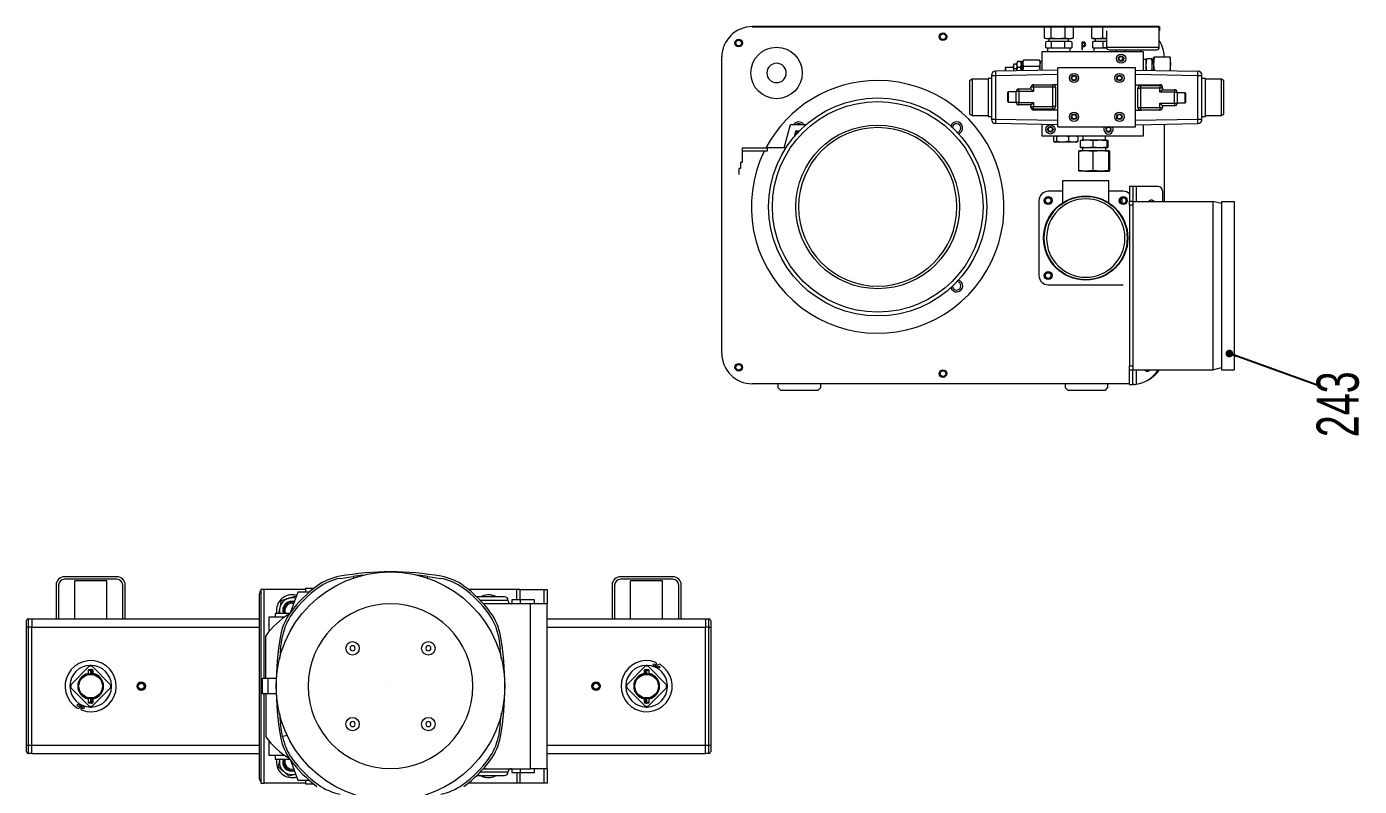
# Model space of a CAD drawing. Header units: millimetres. Extents: x -283029 to -254660, y -24907 to 10674.
# Drawn here: x -278941 to -278886.8, y -18262.5 to -18231.6 of the extents above; entities that cross this region are included whole.
import ezdxf
from ezdxf.enums import TextEntityAlignment as Align

# ---------------------------------------------------------------- set-up
doc = ezdxf.new("R2010")
doc.units = ezdxf.units.MM
doc.header["$LTSCALE"] = 100

# ---------------------------------------------------------------- blocks, each defined once
blk = doc.blocks.new('_DOT')
at = {"color": 0, "linetype": 'ByBlock'}
blk.add_line((-0.5, 0), (-1, 0), dxfattribs=at)
at = {"color": 0, "linetype": 'ByBlock', "const_width": 0.5}
blk.add_lwpolyline([(-0.25, 0, 1), (0.25, 0, 1)], format="xyb", close=True, dxfattribs=at)
blk = doc.blocks.new('SW_NOTE_32')
at = {"color": 0, "linetype": 'Continuous'}
blk.add_line((-3.75, -10.43), (0, 0), dxfattribs=at)
at = {"color": 0, "linetype": 'Continuous', "xscale": 0.92, "yscale": 0.92, "rotation": 70.20315821310002}
blk.add_blockref('_DOT', (0, 0, -54.12), dxfattribs=at)
at = {"color": 0, "linetype": 'Continuous', "width": 0.7}
blk.add_text('243', height=5, dxfattribs=at).set_placement((-9.93, -16.85), align=Align.BOTTOM_LEFT)

msp = doc.modelspace()

# ---------------------------------------------------------------- linework, layer by layer
at = {"color": 1}
for p, q in [((-278911.486, -18231.593), (-278894.936, -18231.593)), ((-278894.936, -18231.593), (-278894.936, -18231.768))]:
    msp.add_line(p, q, dxfattribs=at)
at = {"color": 1, "linetype": 'Continuous', "lineweight": 0}
for p, q in [((-278899.612, -18231.593), (-278899.612, -18232.051)), ((-278899.594, -18232.056), (-278899.534, -18232.073)), ((-278899.534, -18232.073), (-278899.48, -18232.073)), ((-278899.48, -18232.073), (-278899.051, -18232.073)), ((-278899.421, -18232.073), (-278899.421, -18232.194)), ((-278899.347, -18231.593), (-278899.347, -18232.051)), ((-278899.051, -18232.073), (-278898.591, -18232.073)), ((-278898.755, -18232.051), (-278898.755, -18231.593)), ((-278898.619, -18232.194), (-278898.619, -18232.073)), ((-278898.591, -18232.073), (-278898.506, -18232.073)), ((-278898.506, -18232.073), (-278898.446, -18232.056)), ((-278898.428, -18232.051), (-278898.446, -18232.056)), ((-278898.428, -18232.051), (-278898.428, -18231.593)), ((-278897.688, -18231.593), (-278897.688, -18232.051)), ((-278897.656, -18232.071), (-278897.65, -18232.073)), ((-278897.65, -18232.073), (-278897.456, -18232.073)), ((-278897.537, -18232.073), (-278897.537, -18232.194)), ((-278897.456, -18232.073), (-278897.076, -18232.073)), ((-278897.224, -18232.051), (-278897.224, -18231.593)), ((-278897.076, -18231.768), (-278897.076, -18232.432)), ((-278894.936, -18232.432), (-278894.936, -18231.768)), ((-278899.705, -18232.621), (-278899.705, -18233.369)), ((-278895.595, -18232.621), (-278899.705, -18232.621)), ((-278899.434, -18232.194), (-278899.553, -18232.213)), ((-278899.553, -18232.448), (-278899.553, -18232.213)), ((-278899.434, -18232.467), (-278899.553, -18232.448)), ((-278899.482, -18232.194), (-278899.537, -18232.209)), ((-278899.537, -18232.452), (-278899.482, -18232.467)), ((-278899.434, -18232.194), (-278899.482, -18232.194)), ((-278899.482, -18232.467), (-278899.482, -18232.621)), ((-278899.434, -18232.467), (-278899.482, -18232.467)), ((-278899.314, -18232.213), (-278899.434, -18232.194)), ((-278899.048, -18232.194), (-278899.434, -18232.194)), ((-278899.314, -18232.448), (-278899.434, -18232.467)), ((-278899.048, -18232.467), (-278899.434, -18232.467)), ((-278899.048, -18232.194), (-278899.314, -18232.213)), ((-278899.314, -18232.448), (-278899.314, -18232.213)), ((-278899.048, -18232.467), (-278899.314, -18232.448)), ((-278898.781, -18232.213), (-278899.048, -18232.194)), ((-278898.634, -18232.194), (-278899.048, -18232.194)), ((-278898.781, -18232.448), (-278899.048, -18232.467)), ((-278898.634, -18232.467), (-278899.048, -18232.467)), ((-278898.634, -18232.194), (-278898.781, -18232.213)), ((-278898.781, -18232.448), (-278898.781, -18232.213)), ((-278898.634, -18232.467), (-278898.781, -18232.448)), ((-278898.487, -18232.213), (-278898.634, -18232.194)), ((-278898.558, -18232.194), (-278898.634, -18232.194)), ((-278898.487, -18232.448), (-278898.634, -18232.467)), ((-278898.558, -18232.467), (-278898.634, -18232.467)), ((-278898.503, -18232.209), (-278898.558, -18232.194)), ((-278898.558, -18232.467), (-278898.503, -18232.452)), ((-278898.558, -18232.621), (-278898.558, -18232.467)), ((-278898.503, -18232.211), (-278898.487, -18232.213)), ((-278898.503, -18232.45), (-278898.487, -18232.448)), ((-278898.487, -18232.213), (-278898.487, -18232.448)), ((-278898.017, -18232.226), (-278898.085, -18232.226)), ((-278898.085, -18232.226), (-278898.085, -18232.525)), ((-278898.085, -18232.525), (-278898.051, -18232.525)), ((-278898.051, -18232.256), (-278898.016, -18232.256)), ((-278898.051, -18232.38), (-278898.051, -18232.256)), ((-278898.016, -18232.38), (-278898.051, -18232.38)), ((-278898.051, -18232.525), (-278898.051, -18232.409)), ((-278898.051, -18232.409), (-278898.028, -18232.409)), ((-278897.424, -18232.194), (-278897.633, -18232.213)), ((-278897.633, -18232.213), (-278897.604, -18232.199)), ((-278897.633, -18232.448), (-278897.633, -18232.213)), ((-278897.424, -18232.467), (-278897.633, -18232.448)), ((-278897.633, -18232.448), (-278897.604, -18232.462)), ((-278897.599, -18232.194), (-278897.605, -18232.196)), ((-278897.605, -18232.465), (-278897.599, -18232.467)), ((-278897.424, -18232.194), (-278897.599, -18232.194)), ((-278897.599, -18232.467), (-278897.599, -18232.621)), ((-278897.424, -18232.467), (-278897.599, -18232.467)), ((-278897.216, -18232.213), (-278897.424, -18232.194)), ((-278897.076, -18232.194), (-278897.424, -18232.194)), ((-278897.216, -18232.448), (-278897.424, -18232.467)), ((-278897.07, -18232.467), (-278897.424, -18232.467)), ((-278897.076, -18232.203), (-278897.216, -18232.213)), ((-278897.216, -18232.448), (-278897.216, -18232.213)), ((-278897.071, -18232.459), (-278897.216, -18232.448)), ((-278897.076, -18232.432), (-278894.936, -18232.432)), ((-278896.974, -18232.535), (-278895.039, -18232.535)), ((-278896.674, -18232.621), (-278896.674, -18232.535)), ((-278896.323, -18232.535), (-278896.323, -18232.621)), ((-278895.689, -18232.621), (-278895.689, -18232.535)), ((-278895.595, -18232.621), (-278895.595, -18233.363)), ((-278912.719, -18244.881), (-278912.719, -18232.826)), ((-278900.83, -18233.101), (-278900.859, -18233.151)), ((-278900.859, -18233.151), (-278900.859, -18233.195)), ((-278900.83, -18233.101), (-278900.751, -18233.101)), ((-278900.722, -18233.151), (-278900.751, -18233.101)), ((-278900.685, -18233.002), (-278900.722, -18233.066)), ((-278900.722, -18233.066), (-278900.722, -18233.121)), ((-278900.722, -18233.121), (-278900.722, -18233.389)), ((-278900.685, -18233.002), (-278900.587, -18233.002)), ((-278900.551, -18233.066), (-278900.587, -18233.002)), ((-278900.534, -18233.014), (-278900.551, -18233.032)), ((-278900.551, -18233.032), (-278900.551, -18233.385)), ((-278900.482, -18233.014), (-278900.534, -18233.014)), ((-278900.534, -18233.014), (-278900.534, -18233.385)), ((-278900.441, -18232.943), (-278900.482, -18233.014)), ((-278900.482, -18233.014), (-278900.482, -18233.076)), ((-278900.482, -18233.076), (-278900.482, -18233.384)), ((-278900.441, -18232.943), (-278899.821, -18232.943)), ((-278899.78, -18233.014), (-278899.821, -18232.943)), ((-278899.705, -18233.014), (-278899.78, -18233.014)), ((-278899.78, -18233.076), (-278899.78, -18233.014)), ((-278899.78, -18233.371), (-278899.78, -18233.076)), ((-278896.485, -18232.98), (-278896.4, -18232.895)), ((-278895.465, -18232.929), (-278895.595, -18232.929)), ((-278895.465, -18233.154), (-278895.465, -18232.929)), ((-278895.465, -18233.365), (-278895.465, -18233.154)), ((-278895.239, -18232.899), (-278895.443, -18232.899)), ((-278895.217, -18233.154), (-278895.217, -18232.929)), ((-278895.167, -18232.996), (-278895.217, -18232.996)), ((-278895.217, -18233.37), (-278895.217, -18233.154)), ((-278895.167, -18233.114), (-278895.167, -18232.861)), ((-278895.167, -18233.114), (-278895.167, -18233.371)), ((-278895.141, -18232.826), (-278894.508, -18232.826)), ((-278894.739, -18232.826), (-278894.739, -18232.826)), ((-278894.482, -18233.114), (-278894.482, -18232.861)), ((-278894.482, -18233.384), (-278894.482, -18233.114)), ((-278901.76, -18233.699), (-278901.897, -18233.699)), ((-278901.897, -18233.699), (-278901.897, -18235.241)), ((-278901.76, -18233.576), (-278901.76, -18235.364)), ((-278901.76, -18233.576), (-278901.592, -18233.576)), ((-278899.054, -18233.357), (-278901.592, -18233.405)), ((-278901.592, -18233.576), (-278899.054, -18233.528)), ((-278901.592, -18233.576), (-278901.592, -18235.364)), ((-278901.184, -18233.259), (-278901.201, -18233.276)), ((-278901.201, -18233.276), (-278901.201, -18233.398)), ((-278900.859, -18233.259), (-278901.184, -18233.259)), ((-278901.184, -18233.259), (-278901.184, -18233.397)), ((-278900.859, -18233.195), (-278900.859, -18233.391)), ((-278900.83, -18233.289), (-278900.751, -18233.289)), ((-278900.685, -18233.24), (-278900.587, -18233.24)), ((-278899.821, -18233.21), (-278900.441, -18233.21)), ((-278899.054, -18235.669), (-278899.054, -18233.271)), ((-278895.903, -18233.271), (-278899.054, -18233.271)), ((-278895.903, -18235.669), (-278895.903, -18233.271)), ((-278895.903, -18233.357), (-278893.366, -18233.405)), ((-278895.903, -18233.528), (-278893.366, -18233.576)), ((-278893.366, -18235.364), (-278893.366, -18233.576)), ((-278893.366, -18233.576), (-278893.198, -18233.576)), ((-278893.198, -18235.364), (-278893.198, -18233.576)), ((-278893.061, -18233.699), (-278893.198, -18233.699)), ((-278893.061, -18235.241), (-278893.061, -18233.699)), ((-278902.547, -18233.734), (-278902.65, -18233.793)), ((-278902.65, -18233.793), (-278902.65, -18235.147)), ((-278901.897, -18233.734), (-278902.547, -18233.734)), ((-278902.547, -18233.734), (-278902.547, -18235.206)), ((-278901.075, -18234.247), (-278901.092, -18234.264)), ((-278900.749, -18234.247), (-278901.075, -18234.247)), ((-278901.075, -18234.247), (-278901.075, -18234.658)), ((-278900.749, -18234.675), (-278900.749, -18234.23)), ((-278900.647, -18234.23), (-278900.749, -18234.23)), ((-278900.647, -18234.128), (-278900.15, -18234.128)), ((-278900.647, -18234.23), (-278900.647, -18234.128)), ((-278900.647, -18234.23), (-278900.647, -18234.675)), ((-278900.047, -18234.23), (-278900.647, -18234.23)), ((-278900.15, -18234.128), (-278900.15, -18234.059)), ((-278900.047, -18234.059), (-278900.15, -18234.059)), ((-278900.047, -18234.23), (-278900.15, -18234.128)), ((-278900.047, -18233.956), (-278899.26, -18233.956)), ((-278900.047, -18234.059), (-278900.047, -18233.956)), ((-278900.047, -18234.059), (-278900.047, -18234.23)), ((-278899.26, -18234.059), (-278900.047, -18234.059)), ((-278899.054, -18233.956), (-278899.26, -18233.956)), ((-278899.26, -18234.059), (-278899.26, -18233.956)), ((-278899.26, -18234.847), (-278899.26, -18234.059)), ((-278899.157, -18234.059), (-278899.26, -18234.059)), ((-278899.157, -18234.059), (-278899.157, -18234.847)), ((-278895.903, -18233.956), (-278894.91, -18233.956)), ((-278895.801, -18234.881), (-278895.801, -18234.093)), ((-278895.801, -18234.093), (-278895.698, -18234.093)), ((-278895.698, -18233.991), (-278894.91, -18233.991)), ((-278895.698, -18233.991), (-278895.698, -18234.093)), ((-278895.698, -18234.093), (-278895.698, -18234.881)), ((-278894.91, -18234.093), (-278895.698, -18234.093)), ((-278894.91, -18233.991), (-278894.91, -18234.093)), ((-278894.91, -18234.264), (-278894.91, -18234.093)), ((-278894.807, -18234.093), (-278894.91, -18234.093)), ((-278894.807, -18234.162), (-278894.91, -18234.264)), ((-278894.807, -18234.093), (-278894.807, -18234.059)), ((-278894.807, -18234.093), (-278894.807, -18234.162)), ((-278894.807, -18234.162), (-278894.311, -18234.162)), ((-278894.311, -18234.162), (-278894.311, -18234.264)), ((-278892.41, -18233.734), (-278893.061, -18233.734)), ((-278892.307, -18233.793), (-278892.41, -18233.734)), ((-278892.41, -18235.206), (-278892.41, -18233.734)), ((-278892.307, -18235.147), (-278892.307, -18233.793)), ((-278901.092, -18234.641), (-278901.092, -18234.264)), ((-278901.092, -18234.641), (-278901.075, -18234.658)), ((-278901.075, -18234.658), (-278900.749, -18234.658)), ((-278900.647, -18234.675), (-278900.749, -18234.675)), ((-278900.647, -18234.675), (-278900.047, -18234.675)), ((-278900.647, -18234.778), (-278900.647, -18234.675)), ((-278900.15, -18234.778), (-278900.647, -18234.778)), ((-278900.15, -18234.778), (-278900.047, -18234.675)), ((-278900.15, -18234.847), (-278900.15, -18234.778)), ((-278900.047, -18234.675), (-278900.047, -18234.847)), ((-278894.311, -18234.264), (-278894.91, -18234.264)), ((-278894.91, -18234.71), (-278894.807, -18234.812)), ((-278894.91, -18234.881), (-278894.91, -18234.71)), ((-278894.91, -18234.71), (-278894.311, -18234.71)), ((-278894.311, -18234.71), (-278894.311, -18234.264)), ((-278894.311, -18234.264), (-278894.208, -18234.264)), ((-278894.311, -18234.71), (-278894.208, -18234.71)), ((-278894.311, -18234.71), (-278894.311, -18234.812)), ((-278894.208, -18234.264), (-278894.208, -18234.71)), ((-278893.883, -18234.282), (-278894.208, -18234.282)), ((-278894.208, -18234.693), (-278893.883, -18234.693)), ((-278893.866, -18234.299), (-278893.883, -18234.282)), ((-278893.883, -18234.693), (-278893.883, -18234.282)), ((-278893.883, -18234.693), (-278893.866, -18234.675)), ((-278893.866, -18234.299), (-278893.866, -18234.675)), ((-278902.65, -18235.147), (-278902.547, -18235.206)), ((-278902.547, -18235.206), (-278901.897, -18235.206)), ((-278901.897, -18235.241), (-278901.76, -18235.241)), ((-278900.15, -18234.847), (-278900.15, -18234.881)), ((-278900.15, -18234.847), (-278900.047, -18234.847)), ((-278900.047, -18234.949), (-278900.047, -18234.847)), ((-278900.047, -18234.847), (-278899.26, -18234.847)), ((-278899.26, -18234.949), (-278900.047, -18234.949)), ((-278899.054, -18234.984), (-278900.047, -18234.984)), ((-278899.26, -18234.949), (-278899.26, -18234.847)), ((-278899.157, -18234.847), (-278899.26, -18234.847)), ((-278895.903, -18234.984), (-278895.698, -18234.984)), ((-278895.801, -18234.881), (-278895.698, -18234.881)), ((-278895.698, -18234.881), (-278894.91, -18234.881)), ((-278895.698, -18234.881), (-278895.698, -18234.984)), ((-278894.91, -18234.984), (-278895.698, -18234.984)), ((-278894.91, -18234.881), (-278894.91, -18234.984)), ((-278894.91, -18234.881), (-278894.807, -18234.881)), ((-278894.807, -18234.812), (-278894.807, -18234.881)), ((-278894.311, -18234.812), (-278894.807, -18234.812)), ((-278893.198, -18235.241), (-278893.061, -18235.241)), ((-278893.061, -18235.206), (-278892.41, -18235.206)), ((-278892.41, -18235.206), (-278892.307, -18235.147)), ((-278910.185, -18236.525), (-278909.928, -18235.566)), ((-278909.928, -18235.566), (-278909.282, -18235.566)), ((-278909.718, -18235.84), (-278909.779, -18236.07)), ((-278909.572, -18235.84), (-278909.718, -18235.84)), ((-278901.592, -18235.364), (-278901.76, -18235.364)), ((-278899.054, -18235.412), (-278901.592, -18235.364)), ((-278899.054, -18235.583), (-278901.592, -18235.535)), ((-278899.705, -18235.571), (-278899.705, -18236.045)), ((-278899.054, -18235.669), (-278895.903, -18235.669)), ((-278893.366, -18235.364), (-278895.903, -18235.412)), ((-278895.903, -18235.583), (-278893.366, -18235.535)), ((-278895.595, -18235.577), (-278895.595, -18236.045)), ((-278894.739, -18235.561), (-278894.739, -18238.7)), ((-278893.198, -18235.364), (-278893.366, -18235.364)), ((-278895.595, -18236.045), (-278899.705, -18236.045)), ((-278899.24, -18236.061), (-278899.223, -18236.045)), ((-278899.24, -18236.061), (-278899.24, -18236.252)), ((-278899.205, -18236.284), (-278899.191, -18236.292)), ((-278899.178, -18236.292), (-278899.191, -18236.292)), ((-278898.87, -18236.292), (-278899.178, -18236.292)), ((-278899.134, -18236.045), (-278899.117, -18236.061)), ((-278899.117, -18236.061), (-278899.051, -18236.045)), ((-278899.117, -18236.061), (-278899.117, -18236.252)), ((-278898.438, -18236.292), (-278898.87, -18236.292)), ((-278898.69, -18236.045), (-278898.623, -18236.061)), ((-278898.623, -18236.061), (-278898.574, -18236.045)), ((-278898.623, -18236.061), (-278898.623, -18236.252)), ((-278898.301, -18236.292), (-278898.438, -18236.292)), ((-278898.302, -18236.045), (-278898.252, -18236.061)), ((-278898.301, -18236.292), (-278898.287, -18236.284)), ((-278898.252, -18236.061), (-278898.269, -18236.045)), ((-278898.252, -18236.061), (-278898.252, -18236.252)), ((-278898.152, -18236.239), (-278898.152, -18236.497)), ((-278898.044, -18236.193), (-278898.131, -18236.217)), ((-278898.044, -18236.045), (-278898.044, -18236.193)), ((-278898.044, -18236.193), (-278897.581, -18236.193)), ((-278897.629, -18236.497), (-278897.629, -18236.239)), ((-278897.581, -18236.193), (-278897.119, -18236.193)), ((-278897.119, -18236.193), (-278897.119, -18236.045)), ((-278897.032, -18236.217), (-278897.119, -18236.193)), ((-278897.059, -18236.497), (-278897.059, -18236.239)), ((-278897.011, -18236.497), (-278897.011, -18236.239)), ((-278911.897, -18236.525), (-278911.897, -18236.662)), ((-278911.897, -18236.525), (-278910.87, -18236.525)), ((-278911.897, -18236.662), (-278911.897, -18237.124)), ((-278910.87, -18236.662), (-278911.897, -18236.662)), ((-278910.114, -18236.525), (-278910.87, -18236.525)), ((-278910.87, -18236.525), (-278910.87, -18236.662)), ((-278898.223, -18236.67), (-278898.223, -18237.441)), ((-278897.929, -18236.645), (-278898.197, -18236.645)), ((-278897.89, -18236.52), (-278898.129, -18236.52)), ((-278898.062, -18236.52), (-278898.062, -18236.645)), ((-278897.314, -18236.645), (-278897.929, -18236.645)), ((-278897.344, -18236.52), (-278897.89, -18236.52)), ((-278897.635, -18236.67), (-278897.635, -18237.441)), ((-278897.035, -18236.52), (-278897.344, -18236.52)), ((-278896.967, -18236.645), (-278897.314, -18236.645)), ((-278897.101, -18236.645), (-278897.101, -18236.52)), ((-278896.993, -18236.67), (-278896.993, -18237.441)), ((-278896.94, -18237.441), (-278896.94, -18236.67)), ((-278912.034, -18237.364), (-278912.034, -18237.604)), ((-278911.966, -18237.364), (-278912.034, -18237.364)), ((-278911.966, -18237.124), (-278911.966, -18237.364)), ((-278911.897, -18237.124), (-278911.966, -18237.124)), ((-278897.929, -18237.467), (-278898.197, -18237.467)), ((-278897.929, -18237.467), (-278897.314, -18237.467)), ((-278897.314, -18237.467), (-278896.967, -18237.467)), ((-278898.866, -18237.861), (-278898.866, -18238.759)), ((-278896.982, -18237.861), (-278898.866, -18237.861)), ((-278896.982, -18238.759), (-278896.982, -18237.861)), ((-278898.866, -18238.289), (-278899.448, -18238.289)), ((-278896.4, -18238.289), (-278896.982, -18238.289)), ((-278896.448, -18238.769), (-278896.448, -18238.558)), ((-278896.006, -18238.1), (-278896.143, -18238.1)), ((-278896.143, -18238.1), (-278896.143, -18238.686)), ((-278896.006, -18238.1), (-278896.006, -18238.686)), ((-278895.869, -18238.1), (-278896.006, -18238.1)), ((-278894.979, -18238.1), (-278895.869, -18238.1)), ((-278895.869, -18238.1), (-278895.869, -18238.7)), ((-278894.807, -18238.271), (-278894.807, -18238.7)), ((-278899.825, -18238.665), (-278899.825, -18241.713)), ((-278896.143, -18238.856), (-278896.143, -18238.686)), ((-278896.143, -18238.686), (-278896.006, -18238.686)), ((-278896.143, -18238.856), (-278896.143, -18245.392)), ((-278896.006, -18238.856), (-278896.143, -18238.856)), ((-278896.006, -18238.686), (-278896.006, -18238.7)), ((-278896.006, -18238.7), (-278892.753, -18238.7)), ((-278896.006, -18238.7), (-278896.006, -18245.549)), ((-278896.006, -18238.856), (-278896.006, -18245.392)), ((-278892.753, -18238.7), (-278892.753, -18245.549)), ((-278892.41, -18238.791), (-278892.753, -18238.7)), ((-278892.41, -18238.7), (-278892.41, -18245.549)), ((-278892.41, -18238.7), (-278891.896, -18238.7)), ((-278891.896, -18238.7), (-278891.896, -18245.549)), ((-278899.448, -18242.09), (-278896.4, -18242.09)), ((-278896.143, -18245.563), (-278896.143, -18245.392)), ((-278896.143, -18245.392), (-278896.006, -18245.392)), ((-278896.143, -18246.148), (-278896.143, -18245.563)), ((-278896.006, -18245.563), (-278896.143, -18245.563)), ((-278896.006, -18245.549), (-278892.753, -18245.549)), ((-278896.006, -18245.549), (-278896.006, -18245.563)), ((-278896.006, -18246.148), (-278896.006, -18245.563)), ((-278895.869, -18245.549), (-278895.869, -18246.137)), ((-278892.753, -18245.549), (-278892.41, -18245.457)), ((-278892.41, -18245.549), (-278891.896, -18245.549)), ((-278896.143, -18246.114), (-278911.486, -18246.114)), ((-278910.424, -18246.285), (-278910.424, -18246.114)), ((-278908.712, -18246.114), (-278908.712, -18246.285)), ((-278898.746, -18246.285), (-278898.746, -18246.114)), ((-278897.034, -18246.114), (-278897.034, -18246.285)), ((-278896.143, -18246.148), (-278896.006, -18246.148)), ((-278895.955, -18246.148), (-278896.006, -18246.148)), ((-278910.424, -18246.285), (-278910.322, -18246.388)), ((-278908.815, -18246.388), (-278910.322, -18246.388)), ((-278908.815, -18246.388), (-278908.712, -18246.285)), ((-278898.746, -18246.285), (-278898.643, -18246.388)), ((-278897.136, -18246.388), (-278898.643, -18246.388)), ((-278897.136, -18246.388), (-278897.034, -18246.285)), ((-278937.318, -18253.962), (-278939.441, -18253.962)), ((-278937.318, -18254.065), (-278939.441, -18254.065)), ((-278937.729, -18254.133), (-278939.03, -18254.133)), ((-278939.03, -18255.674), (-278939.03, -18254.133)), ((-278937.729, -18255.674), (-278937.729, -18254.133)), ((-278928.232, -18254.028), (-278927.709, -18253.948)), ((-278927.675, -18254.013), (-278927.709, -18253.948)), ((-278924.672, -18253.948), (-278924.705, -18254.014)), ((-278924.672, -18253.948), (-278924.15, -18254.028)), ((-278914.714, -18253.962), (-278916.838, -18253.962)), ((-278914.714, -18254.065), (-278916.838, -18254.065)), ((-278915.125, -18254.133), (-278916.427, -18254.133)), ((-278916.427, -18255.674), (-278916.427, -18254.133)), ((-278915.125, -18255.674), (-278915.125, -18254.133)), ((-278939.784, -18254.304), (-278939.784, -18255.674)), ((-278939.681, -18254.304), (-278939.681, -18255.674)), ((-278937.078, -18255.674), (-278937.078, -18254.304)), ((-278936.975, -18255.674), (-278936.975, -18254.304)), ((-278931.513, -18262.181), (-278931.513, -18254.647)), ((-278931.324, -18254.476), (-278931.461, -18254.476)), ((-278931.461, -18254.476), (-278931.461, -18262.353)), ((-278929.646, -18254.476), (-278931.324, -18254.476)), ((-278931.324, -18258.106), (-278931.324, -18254.476)), ((-278930.63, -18254.929), (-278930.347, -18254.841)), ((-278930.347, -18254.841), (-278930.064, -18254.753)), ((-278929.954, -18254.596), (-278930.25, -18255.408)), ((-278930.064, -18254.753), (-278930.025, -18254.789)), ((-278929.498, -18254.596), (-278929.954, -18254.596)), ((-278929.646, -18254.441), (-278929.646, -18254.596)), ((-278929.311, -18254.441), (-278929.646, -18254.441)), ((-278921.05, -18254.476), (-278923.027, -18254.476)), ((-278921.55, -18254.784), (-278922.686, -18254.784)), ((-278922.182, -18254.784), (-278922.084, -18254.753)), ((-278922.084, -18254.753), (-278922.051, -18254.784)), ((-278920.913, -18254.476), (-278921.05, -18254.476)), ((-278921.05, -18254.904), (-278921.05, -18254.476)), ((-278920.913, -18254.904), (-278920.913, -18254.476)), ((-278920.913, -18254.476), (-278919.954, -18254.476)), ((-278919.954, -18254.476), (-278919.954, -18255.058)), ((-278919.954, -18254.476), (-278919.817, -18254.476)), ((-278919.817, -18254.476), (-278919.817, -18255.058)), ((-278917.18, -18254.304), (-278917.18, -18255.674)), ((-278917.077, -18254.304), (-278917.077, -18255.674)), ((-278914.474, -18255.674), (-278914.474, -18254.304)), ((-278914.372, -18255.674), (-278914.372, -18254.304)), ((-278930.695, -18255.219), (-278930.748, -18255.452)), ((-278930.63, -18254.929), (-278930.695, -18255.219)), ((-278922.542, -18254.921), (-278921.413, -18254.921)), ((-278920.502, -18255.058), (-278922.415, -18255.058)), ((-278922.309, -18255.058), (-278922.304, -18255.056)), ((-278922.135, -18255.053), (-278922.12, -18255.058)), ((-278922.015, -18255.053), (-278922.009, -18255.058)), ((-278921.255, -18254.904), (-278921.255, -18255.058)), ((-278920.92, -18254.904), (-278921.255, -18254.904)), ((-278920.92, -18254.904), (-278920.92, -18255.058)), ((-278920.338, -18254.904), (-278920.92, -18254.904)), ((-278919.817, -18255.058), (-278920.502, -18255.058)), ((-278920.502, -18261.77), (-278920.502, -18255.058)), ((-278920.338, -18255.058), (-278920.338, -18254.904)), ((-278919.817, -18261.77), (-278919.817, -18255.058)), ((-278940.982, -18256.017), (-278940.982, -18255.743)), ((-278940.914, -18255.674), (-278940.777, -18255.674)), ((-278940.914, -18255.674), (-278940.914, -18256.017)), ((-278940.777, -18255.674), (-278931.513, -18255.674)), ((-278940.777, -18255.674), (-278940.777, -18256.017)), ((-278931.136, -18255.606), (-278931.136, -18256.2)), ((-278930.494, -18255.606), (-278931.136, -18255.606)), ((-278930.879, -18255.452), (-278930.879, -18255.606)), ((-278930.297, -18255.452), (-278930.879, -18255.452)), ((-278930.297, -18255.473), (-278930.297, -18255.452)), ((-278919.817, -18255.674), (-278913.379, -18255.674)), ((-278913.379, -18255.674), (-278913.379, -18256.017)), ((-278913.379, -18255.674), (-278913.242, -18255.674)), ((-278913.242, -18256.017), (-278913.242, -18255.674)), ((-278913.173, -18255.743), (-278913.173, -18256.017)), ((-278940.982, -18260.811), (-278940.982, -18256.017)), ((-278940.982, -18256.017), (-278940.914, -18256.017)), ((-278940.914, -18256.017), (-278940.914, -18260.811)), ((-278940.777, -18256.017), (-278940.914, -18256.017)), ((-278940.777, -18260.811), (-278940.777, -18256.017)), ((-278940.777, -18256.017), (-278931.513, -18256.017)), ((-278931.256, -18258.106), (-278931.256, -18256.359)), ((-278930.656, -18256.895), (-278930.577, -18256.373)), ((-278921.804, -18256.373), (-278921.725, -18256.896)), ((-278919.817, -18256.017), (-278913.379, -18256.017)), ((-278913.379, -18260.811), (-278913.379, -18256.017)), ((-278913.242, -18256.017), (-278913.379, -18256.017)), ((-278913.242, -18260.811), (-278913.242, -18256.017)), ((-278913.242, -18256.017), (-278913.173, -18256.017)), ((-278913.173, -18256.017), (-278913.173, -18260.811)), ((-278930.656, -18256.895), (-278930.592, -18256.928)), ((-278921.79, -18256.929), (-278921.725, -18256.896)), ((-278915.423, -18257.643), (-278915.378, -18257.552)), ((-278938.44, -18257.603), (-278939.19, -18258.353)), ((-278938.458, -18257.729), (-278938.482, -18257.77)), ((-278938.482, -18257.77), (-278938.482, -18257.911)), ((-278938.374, -18257.77), (-278938.482, -18257.77)), ((-278938.458, -18257.729), (-278938.375, -18257.729)), ((-278938.404, -18257.567), (-278938.44, -18257.603)), ((-278938.375, -18257.729), (-278938.374, -18257.77)), ((-278938.356, -18257.729), (-278938.375, -18257.729)), ((-278938.374, -18257.9), (-278938.374, -18257.77)), ((-278938.356, -18257.901), (-278938.356, -18257.729)), ((-278938.349, -18257.729), (-278938.356, -18257.729)), ((-278938.319, -18257.603), (-278938.355, -18257.567)), ((-278938.349, -18257.729), (-278938.3, -18257.729)), ((-278938.339, -18257.77), (-278938.349, -18257.729)), ((-278938.339, -18257.902), (-278938.339, -18257.77)), ((-278938.277, -18257.77), (-278938.339, -18257.77)), ((-278937.568, -18258.353), (-278938.319, -18257.603)), ((-278938.277, -18257.77), (-278938.3, -18257.729)), ((-278938.277, -18257.911), (-278938.277, -18257.77)), ((-278915.837, -18257.603), (-278916.587, -18258.353)), ((-278915.855, -18257.729), (-278915.879, -18257.77)), ((-278915.879, -18257.77), (-278915.879, -18257.911)), ((-278915.816, -18257.77), (-278915.879, -18257.77)), ((-278915.855, -18257.729), (-278915.807, -18257.729)), ((-278915.8, -18257.567), (-278915.837, -18257.603)), ((-278915.807, -18257.729), (-278915.816, -18257.77)), ((-278915.816, -18257.77), (-278915.816, -18257.902)), ((-278915.799, -18257.729), (-278915.807, -18257.729)), ((-278915.799, -18257.729), (-278915.799, -18257.901)), ((-278915.799, -18257.729), (-278915.78, -18257.729)), ((-278915.781, -18257.77), (-278915.78, -18257.729)), ((-278915.673, -18257.77), (-278915.781, -18257.77)), ((-278915.781, -18257.77), (-278915.781, -18257.9)), ((-278915.78, -18257.729), (-278915.697, -18257.729)), ((-278915.715, -18257.603), (-278915.751, -18257.567)), ((-278914.965, -18258.353), (-278915.715, -18257.603)), ((-278915.673, -18257.77), (-278915.697, -18257.729)), ((-278915.673, -18257.911), (-278915.673, -18257.77)), ((-278915.381, -18257.654), (-278915.419, -18257.636)), ((-278915.385, -18257.662), (-278915.34, -18257.57)), ((-278939.19, -18258.353), (-278939.227, -18258.39)), ((-278939.227, -18258.439), (-278939.19, -18258.475)), ((-278939.19, -18258.475), (-278938.44, -18259.225)), ((-278938.319, -18259.225), (-278937.568, -18258.475)), ((-278937.532, -18258.39), (-278937.568, -18258.353)), ((-278937.568, -18258.475), (-278937.532, -18258.439)), ((-278936.429, -18258.325), (-278936.435, -18258.333)), ((-278936.435, -18258.333), (-278936.428, -18258.333)), ((-278936.428, -18258.333), (-278936.429, -18258.325)), ((-278936.343, -18258.545), (-278936.349, -18258.549)), ((-278936.346, -18258.549), (-278936.339, -18258.55)), ((-278936.339, -18258.55), (-278936.343, -18258.545)), ((-278936.199, -18258.359), (-278936.202, -18258.365)), ((-278936.202, -18258.365), (-278936.195, -18258.368)), ((-278936.196, -18258.366), (-278936.199, -18258.36)), ((-278931.168, -18258.106), (-278931.393, -18258.106)), ((-278931.393, -18258.722), (-278931.393, -18258.106)), ((-278930.836, -18258.106), (-278931.168, -18258.106)), ((-278931.168, -18258.722), (-278931.168, -18258.106)), ((-278917.953, -18258.463), (-278917.96, -18258.46)), ((-278917.959, -18258.462), (-278917.956, -18258.47)), ((-278917.956, -18258.47), (-278917.953, -18258.463)), ((-278917.816, -18258.278), (-278917.812, -18258.284)), ((-278917.809, -18258.279), (-278917.814, -18258.278)), ((-278917.812, -18258.284), (-278917.806, -18258.279)), ((-278917.72, -18258.495), (-278917.727, -18258.496)), ((-278917.727, -18258.496), (-278917.726, -18258.503)), ((-278917.726, -18258.503), (-278917.72, -18258.495)), ((-278916.587, -18258.353), (-278916.623, -18258.39)), ((-278916.623, -18258.439), (-278916.587, -18258.475)), ((-278916.587, -18258.475), (-278915.837, -18259.225)), ((-278915.715, -18259.225), (-278914.965, -18258.475)), ((-278914.929, -18258.39), (-278914.965, -18258.353)), ((-278914.965, -18258.475), (-278914.929, -18258.439)), ((-278938.771, -18259.166), (-278938.815, -18259.258)), ((-278938.482, -18258.917), (-278938.482, -18259.058)), ((-278938.482, -18259.058), (-278938.458, -18259.099)), ((-278938.482, -18259.058), (-278938.374, -18259.058)), ((-278938.375, -18259.099), (-278938.458, -18259.099)), ((-278938.374, -18259.058), (-278938.375, -18259.099)), ((-278938.356, -18259.099), (-278938.375, -18259.099)), ((-278938.374, -18259.058), (-278938.374, -18258.928)), ((-278938.356, -18259.099), (-278938.356, -18258.927)), ((-278938.356, -18259.099), (-278938.349, -18259.099)), ((-278938.349, -18259.099), (-278938.339, -18259.058)), ((-278938.3, -18259.099), (-278938.349, -18259.099)), ((-278938.339, -18259.058), (-278938.339, -18258.926)), ((-278938.339, -18259.058), (-278938.277, -18259.058)), ((-278938.3, -18259.099), (-278938.277, -18259.058)), ((-278938.277, -18259.058), (-278938.277, -18258.917)), ((-278931.168, -18258.722), (-278931.393, -18258.722)), ((-278931.324, -18262.353), (-278931.324, -18258.722)), ((-278931.256, -18258.722), (-278931.256, -18260.469)), ((-278930.836, -18258.722), (-278931.168, -18258.722)), ((-278915.879, -18258.917), (-278915.879, -18259.058)), ((-278915.879, -18259.058), (-278915.855, -18259.099)), ((-278915.879, -18259.058), (-278915.816, -18259.058)), ((-278915.807, -18259.099), (-278915.855, -18259.099)), ((-278915.816, -18258.926), (-278915.816, -18259.058)), ((-278915.816, -18259.058), (-278915.807, -18259.099)), ((-278915.807, -18259.099), (-278915.799, -18259.099)), ((-278915.799, -18258.927), (-278915.799, -18259.099)), ((-278915.799, -18259.099), (-278915.78, -18259.099)), ((-278915.781, -18258.928), (-278915.781, -18259.058)), ((-278915.78, -18259.099), (-278915.781, -18259.058)), ((-278915.781, -18259.058), (-278915.673, -18259.058)), ((-278915.697, -18259.099), (-278915.78, -18259.099)), ((-278915.697, -18259.099), (-278915.673, -18259.058)), ((-278915.673, -18259.058), (-278915.673, -18258.917)), ((-278938.732, -18259.185), (-278938.777, -18259.277)), ((-278938.44, -18259.225), (-278938.404, -18259.261)), ((-278938.355, -18259.261), (-278938.319, -18259.225)), ((-278915.837, -18259.225), (-278915.8, -18259.261)), ((-278915.751, -18259.261), (-278915.715, -18259.225)), ((-278930.591, -18259.898), (-278930.656, -18259.933)), ((-278921.725, -18259.933), (-278921.804, -18260.455)), ((-278921.725, -18259.933), (-278921.789, -18259.901)), ((-278931.136, -18260.628), (-278931.136, -18261.222)), ((-278930.384, -18260.421), (-278930.577, -18260.455)), ((-278940.982, -18261.085), (-278940.982, -18260.811)), ((-278940.982, -18260.811), (-278940.914, -18260.811)), ((-278940.914, -18260.811), (-278940.914, -18261.154)), ((-278940.914, -18260.811), (-278940.777, -18260.811)), ((-278940.777, -18261.154), (-278940.914, -18261.154)), ((-278940.777, -18261.154), (-278940.777, -18260.811)), ((-278940.777, -18260.811), (-278931.513, -18260.811)), ((-278940.777, -18261.154), (-278931.513, -18261.154)), ((-278931.136, -18261.222), (-278930.494, -18261.222)), ((-278930.879, -18261.222), (-278930.879, -18261.377)), ((-278919.817, -18260.811), (-278913.379, -18260.811)), ((-278919.817, -18261.154), (-278913.379, -18261.154)), ((-278913.379, -18261.154), (-278913.379, -18260.811)), ((-278913.379, -18260.811), (-278913.242, -18260.811)), ((-278913.242, -18261.154), (-278913.379, -18261.154)), ((-278913.242, -18260.811), (-278913.173, -18260.811)), ((-278913.242, -18261.154), (-278913.242, -18260.811)), ((-278913.173, -18260.811), (-278913.173, -18261.085)), ((-278930.879, -18261.377), (-278930.297, -18261.377)), ((-278930.695, -18261.383), (-278930.761, -18261.673)), ((-278930.761, -18261.673), (-278930.543, -18261.874)), ((-278930.694, -18261.377), (-278930.695, -18261.383)), ((-278930.543, -18261.874), (-278930.325, -18262.075)), ((-278930.297, -18261.377), (-278930.297, -18261.356)), ((-278930.25, -18261.421), (-278929.954, -18262.233)), ((-278922.415, -18261.77), (-278920.502, -18261.77)), ((-278922.291, -18261.776), (-278922.309, -18261.77)), ((-278922.009, -18261.77), (-278922.014, -18261.774)), ((-278921.255, -18261.77), (-278921.255, -18261.925)), ((-278920.92, -18261.77), (-278920.92, -18261.925)), ((-278919.817, -18261.77), (-278920.502, -18261.77)), ((-278920.338, -18261.925), (-278920.338, -18261.77)), ((-278919.954, -18261.77), (-278919.954, -18262.353)), ((-278919.817, -18261.77), (-278919.817, -18262.353)), ((-278931.461, -18262.353), (-278931.324, -18262.353)), ((-278929.646, -18262.353), (-278931.324, -18262.353)), ((-278930.042, -18261.987), (-278930.325, -18262.075)), ((-278929.954, -18262.233), (-278929.498, -18262.233)), ((-278929.646, -18262.233), (-278929.646, -18262.387)), ((-278929.646, -18262.387), (-278929.311, -18262.387)), ((-278921.05, -18262.353), (-278923.027, -18262.353)), ((-278922.684, -18262.044), (-278921.55, -18262.044)), ((-278921.413, -18261.907), (-278922.542, -18261.907)), ((-278922.378, -18262.044), (-278922.345, -18262.075)), ((-278922.246, -18262.044), (-278922.345, -18262.075)), ((-278921.255, -18261.925), (-278920.92, -18261.925)), ((-278921.05, -18261.925), (-278921.05, -18262.353)), ((-278920.913, -18262.353), (-278921.05, -18262.353)), ((-278920.92, -18261.925), (-278920.338, -18261.925)), ((-278920.913, -18262.353), (-278920.913, -18261.925)), ((-278919.954, -18262.353), (-278920.913, -18262.353)), ((-278919.817, -18262.353), (-278919.954, -18262.353))]:
    msp.add_line(p, q, dxfattribs=at)
for points in [[(-278899.612, -18232.051), (-278899.546, -18232.067), (-278899.48, -18232.073)], [(-278899.48, -18232.073), (-278899.413, -18232.067), (-278899.347, -18232.051)], [(-278899.347, -18232.051), (-278899.2, -18232.067), (-278899.051, -18232.073)], [(-278899.051, -18232.073), (-278898.903, -18232.067), (-278898.755, -18232.051)], [(-278898.755, -18232.051), (-278898.674, -18232.067), (-278898.591, -18232.073)], [(-278898.591, -18232.073), (-278898.51, -18232.067), (-278898.428, -18232.051)], [(-278897.688, -18232.051), (-278897.573, -18232.067), (-278897.456, -18232.073)], [(-278897.656, -18232.07), (-278897.666, -18232.067), (-278897.688, -18232.051)], [(-278897.456, -18232.073), (-278897.34, -18232.067), (-278897.224, -18232.051)], [(-278897.224, -18232.051), (-278897.087, -18232.067), (-278897.076, -18232.067)], [(-278900.859, -18233.195), (-278900.851, -18233.148), (-278900.83, -18233.101)], [(-278900.751, -18233.101), (-278900.73, -18233.147), (-278900.722, -18233.195)], [(-278900.722, -18233.121), (-278900.712, -18233.062), (-278900.685, -18233.002)], [(-278900.685, -18233.24), (-278900.712, -18233.181), (-278900.722, -18233.121)], [(-278900.587, -18233.002), (-278900.561, -18233.06), (-278900.551, -18233.121)], [(-278900.551, -18233.121), (-278900.56, -18233.18), (-278900.587, -18233.24)], [(-278900.482, -18233.076), (-278900.471, -18233.01), (-278900.441, -18232.943)], [(-278900.441, -18233.21), (-278900.471, -18233.144), (-278900.482, -18233.076)], [(-278899.821, -18232.943), (-278899.792, -18233.008), (-278899.78, -18233.076)], [(-278899.78, -18233.076), (-278899.791, -18233.143), (-278899.821, -18233.21)], [(-278895.465, -18233.154), (-278895.459, -18233.027), (-278895.443, -18232.899)], [(-278895.443, -18232.899), (-278895.459, -18232.915), (-278895.465, -18232.932)], [(-278895.449, -18233.366), (-278895.459, -18233.283), (-278895.465, -18233.154)], [(-278895.217, -18233.154), (-278895.223, -18233.027), (-278895.239, -18232.899)], [(-278895.239, -18232.899), (-278895.223, -18232.915), (-278895.217, -18232.932)], [(-278895.234, -18233.37), (-278895.223, -18233.283), (-278895.217, -18233.154)], [(-278895.141, -18232.826), (-278895.16, -18232.97), (-278895.167, -18233.114)], [(-278895.167, -18232.864), (-278895.16, -18232.845), (-278895.141, -18232.826)], [(-278895.167, -18233.114), (-278895.16, -18233.258), (-278895.145, -18233.371)], [(-278894.508, -18232.826), (-278894.489, -18232.97), (-278894.482, -18233.114)], [(-278894.482, -18232.864), (-278894.489, -18232.845), (-278894.508, -18232.826)], [(-278894.482, -18233.114), (-278894.489, -18233.258), (-278894.505, -18233.383)], [(-278900.83, -18233.289), (-278900.851, -18233.243), (-278900.859, -18233.195)], [(-278900.852, -18233.391), (-278900.851, -18233.383), (-278900.83, -18233.289)], [(-278900.722, -18233.195), (-278900.73, -18233.242), (-278900.751, -18233.289)], [(-278900.751, -18233.289), (-278900.73, -18233.381), (-278900.729, -18233.389)], [(-278900.715, -18233.388), (-278900.712, -18233.358), (-278900.685, -18233.24)], [(-278900.587, -18233.24), (-278900.561, -18233.356), (-278900.558, -18233.385)], [(-278900.475, -18233.384), (-278900.471, -18233.343), (-278900.441, -18233.21)], [(-278899.821, -18233.21), (-278899.792, -18233.341), (-278899.789, -18233.371)], [(-278909.673, -18235.948), (-278909.7, -18235.937), (-278909.738, -18235.915)], [(-278899.178, -18236.292), (-278899.209, -18236.281), (-278899.24, -18236.252)], [(-278899.117, -18236.252), (-278899.147, -18236.281), (-278899.178, -18236.292)], [(-278898.87, -18236.292), (-278898.994, -18236.281), (-278899.117, -18236.252)], [(-278898.623, -18236.252), (-278898.744, -18236.281), (-278898.87, -18236.292)], [(-278898.438, -18236.292), (-278898.531, -18236.281), (-278898.623, -18236.252)], [(-278898.252, -18236.252), (-278898.343, -18236.281), (-278898.438, -18236.292)], [(-278898.287, -18236.283), (-278898.283, -18236.281), (-278898.252, -18236.252)], [(-278898.152, -18236.239), (-278898.14, -18236.222), (-278898.131, -18236.218)], [(-278897.011, -18236.239), (-278897.023, -18236.222), (-278897.035, -18236.216), (-278897.047, -18236.222), (-278897.059, -18236.239)], [(-278897.929, -18236.645), (-278898.076, -18236.651), (-278898.223, -18236.67)], [(-278898.223, -18236.67), (-278898.21, -18236.652), (-278898.196, -18236.645)], [(-278897.89, -18236.52), (-278898.021, -18236.514), (-278898.152, -18236.497)], [(-278898.152, -18236.497), (-278898.14, -18236.514), (-278898.128, -18236.52)], [(-278897.635, -18236.67), (-278897.781, -18236.652), (-278897.929, -18236.645)], [(-278897.629, -18236.497), (-278897.759, -18236.514), (-278897.89, -18236.52)], [(-278897.314, -18236.645), (-278897.475, -18236.651), (-278897.635, -18236.67)], [(-278897.344, -18236.52), (-278897.486, -18236.514), (-278897.629, -18236.497)], [(-278897.059, -18236.497), (-278897.201, -18236.514), (-278897.344, -18236.52)], [(-278896.993, -18236.67), (-278897.153, -18236.652), (-278897.314, -18236.645)], [(-278897.035, -18236.52), (-278897.047, -18236.514), (-278897.059, -18236.497)], [(-278897.011, -18236.497), (-278897.023, -18236.514), (-278897.035, -18236.52)], [(-278896.967, -18236.645), (-278896.98, -18236.651), (-278896.993, -18236.67)], [(-278896.94, -18236.67), (-278896.953, -18236.652), (-278896.967, -18236.645)], [(-278897.929, -18237.467), (-278898.076, -18237.46), (-278898.223, -18237.441)], [(-278898.223, -18237.441), (-278898.21, -18237.46), (-278898.196, -18237.467)], [(-278897.635, -18237.441), (-278897.781, -18237.46), (-278897.929, -18237.467)], [(-278897.314, -18237.467), (-278897.475, -18237.46), (-278897.635, -18237.441)], [(-278896.993, -18237.441), (-278897.153, -18237.46), (-278897.314, -18237.467)], [(-278896.967, -18237.467), (-278896.98, -18237.46), (-278896.993, -18237.441)], [(-278896.94, -18237.441), (-278896.953, -18237.46), (-278896.967, -18237.467)], [(-278930.194, -18254.989), (-278930.129, -18254.996), (-278930.102, -18255.002)], [(-278930.194, -18255.042), (-278930.134, -18255.048), (-278930.12, -18255.051)], [(-278938.774, -18259.174), (-278938.748, -18259.187), (-278938.736, -18259.193)], [(-278930.577, -18260.455), (-278930.615, -18260.221), (-278930.656, -18259.933)]]:
    msp.add_lwpolyline(points, dxfattribs=at)
for centre, radius in [((-278903.729, -18232.004), 0.154), ((-278903.729, -18232.004), 0.116), ((-278912.034, -18232.261), 0.154), ((-278912.034, -18232.261), 0.116), ((-278910.493, -18233.477), 1.045), ((-278896.486, -18232.895), 0.188), ((-278896.486, -18232.895), 0.111), ((-278896.486, -18232.895), 0.0856), ((-278898.403, -18233.682), 0.188), ((-278898.403, -18233.682), 0.111), ((-278898.403, -18233.682), 0.0856), ((-278896.554, -18233.682), 0.188), ((-278896.554, -18233.682), 0.111), ((-278896.554, -18233.682), 0.0856), ((-278906.383, -18238.922), 4.435), ((-278906.383, -18238.922), 4.283), ((-278898.403, -18235.258), 0.188), ((-278898.403, -18235.258), 0.111), ((-278898.403, -18235.258), 0.0856), ((-278896.554, -18235.258), 0.188), ((-278896.554, -18235.258), 0.111), ((-278896.554, -18235.258), 0.0856), ((-278906.383, -18238.922), 3.329), ((-278899.362, -18235.771), 0.188), ((-278899.362, -18235.771), 0.111), ((-278899.362, -18235.771), 0.0856), ((-278896.999, -18235.771), 0.0856), ((-278897.924, -18240.189), 1.712), ((-278897.924, -18240.189), 1.695), ((-278899.45, -18238.664), 0.163), ((-278899.45, -18238.664), 0.116), ((-278896.398, -18238.664), 0.163), ((-278896.398, -18238.664), 0.116), ((-278899.45, -18241.715), 0.163), ((-278899.45, -18241.715), 0.116), ((-278912.034, -18245.446), 0.154), ((-278912.034, -18245.446), 0.116), ((-278903.729, -18245.703), 0.154), ((-278903.729, -18245.703), 0.116), ((-278926.191, -18258.414), 4.649), ((-278927.732, -18256.873), 0.274), ((-278924.649, -18256.873), 0.274), ((-278915.47, -18257.544), 0.0428), ((-278938.379, -18258.414), 0.514), ((-278938.379, -18258.414), 0.479), ((-278915.776, -18258.414), 0.514), ((-278915.776, -18258.414), 0.479), ((-278915.277, -18257.638), 0.0428), ((-278936.324, -18258.414), 0.171), ((-278936.324, -18258.414), 0.12), ((-278926.191, -18258.414), 0.000659), ((-278917.831, -18258.414), 0.171), ((-278917.831, -18258.414), 0.12), ((-278938.878, -18259.191), 0.0428), ((-278938.686, -18259.285), 0.0428), ((-278927.732, -18259.955), 0.274), ((-278924.649, -18259.955), 0.274)]:
    msp.add_circle(centre, radius, dxfattribs=at)
for centre, radius, start, end in [((-278911.486, -18232.826), 1.233, 90, 180), ((-278898.016, -18232.317), 0.0929, 262.5387, 0.5656), ((-278898.006, -18232.309), 0.0837, 355.5424, 97.2105), ((-278898.01, -18232.31), 0.0544, 353.8329, 96.538), ((-278898.012, -18232.323), 0.0567, 266.2535, 8.1035), ((-278896.974, -18232.432), 0.103, 180, 270), ((-278895.039, -18232.432), 0.103, 270, 0), ((-278895.972, -18232.826), 1.233, 0, 32.8305), ((-278910.493, -18233.477), 0.394, 90, 270), ((-278910.493, -18233.477), 0.394, 270, 90), ((-278901.588, -18233.576), 0.171, 91.088, 180), ((-278899.337, -18233.491), 2.257, 177.8261, 182.1739), ((-278893.369, -18233.576), 0.171, 0, 88.912), ((-278895.621, -18233.491), 2.257, 357.8261, 2.1739), ((-278906.383, -18238.922), 5.137, 153.8961, 90), ((-278906.383, -18238.922), 5.137, 90, 152.1819), ((-278900.647, -18234.23), 0.103, 90, 180), ((-278900.047, -18234.059), 0.103, 90, 180), ((-278899.26, -18234.059), 0.103, 0, 90), ((-278895.698, -18234.093), 0.103, 90, 180), ((-278894.91, -18234.059), 0.103, 0, 90), ((-278894.91, -18234.093), 0.103, 0, 90), ((-278894.311, -18234.264), 0.103, 0, 90), ((-278900.647, -18234.675), 0.103, 180, 270), ((-278894.311, -18234.71), 0.103, 270, 0), ((-278900.047, -18234.847), 0.103, 180, 270), ((-278900.047, -18234.881), 0.103, 180, 270), ((-278899.26, -18234.847), 0.103, 270, 0), ((-278895.698, -18234.881), 0.103, 180, 270), ((-278894.91, -18234.881), 0.103, 270, 0), ((-278909.592, -18235.713), 0.248, 90, 143.5404), ((-278909.592, -18235.713), 0.175, 226.3735, 261.9287), ((-278909.592, -18235.713), 0.175, 57.6478, 122.3522), ((-278906.383, -18238.922), 3.221, 90, 270), ((-278909.592, -18235.713), 0.248, 36.4596, 90), ((-278906.383, -18238.922), 3.221, 270, 90), ((-278903.174, -18235.713), 0.248, 90, 160.8787), ((-278903.174, -18235.713), 0.175, 0, 171.9287), ((-278903.174, -18235.713), 0.248, 289.1213, 90), ((-278903.174, -18235.713), 0.175, 278.0713, 0), ((-278901.588, -18235.364), 0.171, 180, 268.912), ((-278899.337, -18235.449), 2.257, 177.8261, 182.1739), ((-278896.999, -18235.771), 0.188, 146.9443, 33.0557), ((-278896.999, -18235.771), 0.111, 112.6199, 67.3801), ((-278893.369, -18235.364), 0.171, 271.088, 0), ((-278895.621, -18235.449), 2.257, 357.8261, 2.1739), ((-278897.89, -18237.752), 1.536, 80.2009, 99.7991), ((-278897.344, -18238.041), 1.825, 81.0119, 98.9881), ((-278899.448, -18238.665), 0.377, 90, 180), ((-278897.924, -18240.189), 1.699, 90, 270), ((-278897.924, -18240.189), 1.699, 270, 90), ((-278896.4, -18238.665), 0.377, 47.0141, 90), ((-278894.979, -18238.271), 0.171, 0, 90), ((-278897.924, -18240.189), 1.593, 90, 270), ((-278897.924, -18240.189), 1.593, 270, 90), ((-278895.253, -18238.802), 0.154, 41.8103, 138.1897), ((-278899.448, -18241.713), 0.377, 180, 270), ((-278903.174, -18242.131), 0.248, 199.1213, 70.8787), ((-278903.174, -18242.131), 0.175, 188.0713, 0), ((-278903.174, -18242.131), 0.175, 0, 81.9287), ((-278911.486, -18244.881), 1.233, 180, 270), ((-278896.04, -18244.916), 1.233, 277.9836, 329.0768), ((-278895.424, -18245.446), 0.154, 221.8103, 318.1897), ((-278895.424, -18245.446), 0.116, 241.9275, 298.0725), ((-278895.972, -18244.881), 1.233, 294.7854, 327.2028), ((-278895.955, -18245.831), 0.317, 270.1087, 285.7817), ((-278939.441, -18254.304), 0.342, 90, 180), ((-278939.441, -18254.304), 0.24, 90, 180), ((-278937.318, -18254.304), 0.342, 0, 90), ((-278937.318, -18254.304), 0.24, 0, 90), ((-278927.862, -18256.136), 2.226, 99.9327, 126.2777), ((-278927.862, -18256.136), 2.14, 99.9327, 126.2777), ((-278926.191, -18265.683), 11.918, 80.0673, 99.9327), ((-278926.327, -18264.492), 10.633, 95.32, 97.4697), ((-278926.072, -18264.698), 10.84, 82.579, 84.7409), ((-278924.519, -18256.136), 2.14, 53.7223, 80.0673), ((-278924.519, -18256.136), 2.226, 53.7223, 80.0673), ((-278916.838, -18254.304), 0.342, 90, 180), ((-278916.838, -18254.304), 0.24, 90, 180), ((-278914.714, -18254.304), 0.342, 0, 90), ((-278914.714, -18254.304), 0.24, 0, 90), ((-278931.341, -18254.647), 0.171, 134.427, 180), ((-278930.194, -18255.332), 0.634, 92.1623, 190.9055), ((-278930.194, -18255.332), 0.514, 107.2847, 167.2847), ((-278930.194, -18255.332), 0.514, 72.9625, 107.2847), ((-278926.191, -18258.414), 5.052, 126.2777, 143.7223), ((-278930.194, -18255.332), 0.634, 72.4017, 92.1623), ((-278926.191, -18258.414), 4.966, 126.2777, 143.7223), ((-278926.191, -18258.414), 4.966, 36.2777, 53.7223), ((-278926.191, -18258.414), 5.052, 36.2777, 53.7223), ((-278922.214, -18255.332), 0.634, 92.1623, 119.3545), ((-278922.214, -18255.332), 0.634, 60.4291, 92.1623), ((-278921.55, -18254.921), 0.137, 0, 90), ((-278930.194, -18255.332), 0.514, 167.2847, 193.4934), ((-278930.194, -18255.332), 0.376, 74.0449, 198.5697), ((-278930.194, -18255.332), 0.342, 90, 200.4873), ((-278930.194, -18255.332), 0.29, 90, 204.4182), ((-278926.191, -18258.414), 3.349, 0, 180), ((-278921.276, -18254.921), 0.137, 180, 270), ((-278940.914, -18255.743), 0.0685, 90, 180), ((-278928.74, -18258.14), 3.082, 120.5169, 144.7056), ((-278928.468, -18256.742), 2.226, 143.7223, 170.0673), ((-278928.468, -18256.742), 2.14, 143.7223, 170.0673), ((-278923.913, -18256.742), 2.14, 9.9327, 36.2777), ((-278923.913, -18256.742), 2.226, 9.9327, 36.2777), ((-278913.242, -18255.743), 0.0685, 0, 90), ((-278918.922, -18258.414), 11.918, 170.0673, 189.9327), ((-278933.46, -18258.414), 11.918, 350.0673, 9.9327), ((-278919.669, -18258.324), 11.08, 172.5912, 174.7899), ((-278927.732, -18256.873), 0.103, 0, 180), ((-278927.732, -18256.873), 0.103, 180, 0), ((-278924.649, -18256.873), 0.103, 0, 180), ((-278924.649, -18256.873), 0.103, 180, 0), ((-278932.317, -18258.282), 10.682, 5.1634, 7.4576), ((-278938.379, -18258.414), 1.041, 250.3895, 237.5266), ((-278915.776, -18258.414), 1.041, 70.3895, 57.5266), ((-278915.455, -18257.514), 0.0856, 333.9581, 70.3895), ((-278915.263, -18257.608), 0.0856, 57.5266, 153.9581), ((-278938.379, -18258.414), 0.848, 91.6582, 178.3418), ((-278938.379, -18258.414), 0.522, 101.3453, 258.6547), ((-278938.379, -18258.414), 0.813, 85.721, 94.279), ((-278938.379, -18258.414), 0.848, 88.3418, 91.6582), ((-278938.379, -18258.414), 0.848, 1.6582, 88.3418), ((-278938.379, -18258.414), 0.522, 281.3453, 78.6547), ((-278915.776, -18258.414), 0.848, 91.6582, 178.3418), ((-278915.776, -18258.414), 0.522, 101.3453, 258.6547), ((-278915.776, -18258.414), 0.813, 85.721, 94.279), ((-278915.776, -18258.414), 0.848, 88.3418, 91.6582), ((-278915.776, -18258.414), 0.848, 1.6582, 88.3418), ((-278915.776, -18258.414), 0.522, 281.3453, 78.6547), ((-278938.379, -18258.414), 0.848, 178.3418, 181.6582), ((-278938.379, -18258.414), 0.848, 181.6582, 268.3418), ((-278938.379, -18258.414), 0.813, 175.721, 184.279), ((-278938.379, -18258.414), 0.848, 271.6582, 358.3418), ((-278938.379, -18258.414), 0.813, 355.721, 4.279), ((-278938.379, -18258.414), 0.848, 358.3418, 1.6582), ((-278936.324, -18258.414), 0.137, 143.8972, 259.6767), ((-278936.324, -18258.414), 0.137, 23.8972, 139.6767), ((-278936.324, -18258.414), 0.137, 263.8972, 19.6767), ((-278926.191, -18258.414), 3.349, 180, 0), ((-278917.831, -18258.414), 0.137, 83.8972, 199.6767), ((-278917.831, -18258.414), 0.137, 203.8972, 319.6767), ((-278917.831, -18258.414), 0.137, 323.8972, 79.6767), ((-278915.776, -18258.414), 0.848, 178.3418, 181.6582), ((-278915.776, -18258.414), 0.848, 181.6582, 268.3418), ((-278915.776, -18258.414), 0.813, 175.721, 184.279), ((-278915.776, -18258.414), 0.848, 271.6582, 358.3418), ((-278915.776, -18258.414), 0.813, 355.721, 4.279), ((-278915.776, -18258.414), 0.848, 358.3418, 1.6582), ((-278938.892, -18259.22), 0.0856, 237.5266, 333.9581), ((-278938.7, -18259.314), 0.0856, 153.9581, 250.3895), ((-278938.379, -18258.414), 0.813, 265.721, 274.279), ((-278938.379, -18258.414), 0.848, 268.3418, 271.6582), ((-278920.058, -18258.545), 10.689, 185.1573, 187.4569), ((-278932.656, -18258.511), 11.023, 352.5884, 354.7789), ((-278915.776, -18258.414), 0.813, 265.721, 274.279), ((-278915.776, -18258.414), 0.848, 268.3418, 271.6582), ((-278927.732, -18259.955), 0.103, 0, 180), ((-278927.732, -18259.955), 0.103, 180, 0), ((-278924.649, -18259.955), 0.103, 0, 180), ((-278924.649, -18259.955), 0.103, 180, 0), ((-278928.74, -18258.688), 3.082, 215.2944, 239.4831), ((-278928.468, -18260.086), 2.226, 189.9327, 216.2777), ((-278928.468, -18260.086), 2.14, 189.9327, 216.2777), ((-278923.913, -18260.086), 2.14, 323.7223, 350.0673), ((-278923.913, -18260.086), 2.226, 323.7223, 350.0673), ((-278940.914, -18261.085), 0.0685, 180, 270), ((-278913.242, -18261.085), 0.0685, 270, 0), ((-278930.194, -18261.496), 0.634, 169.0945, 287.5983), ((-278930.194, -18261.496), 0.514, 167.2847, 227.2847), ((-278930.194, -18261.496), 0.376, 161.4303, 285.9551), ((-278930.194, -18261.496), 0.514, 227.2847, 287.2847), ((-278930.194, -18261.496), 0.342, 159.5127, 285.5537), ((-278930.194, -18261.496), 0.29, 155.5818, 284.7463), ((-278926.191, -18258.414), 5.052, 216.2777, 233.7223), ((-278926.191, -18258.414), 4.966, 216.2777, 233.7223), ((-278926.191, -18258.414), 4.966, 306.2777, 323.7223), ((-278926.191, -18258.414), 5.052, 306.2777, 323.7223), ((-278921.276, -18261.907), 0.137, 90, 180), ((-278931.341, -18262.181), 0.171, 180, 225.573), ((-278927.862, -18260.692), 2.14, 233.7223, 260.0673), ((-278924.519, -18260.692), 2.14, 279.9327, 306.2777), ((-278922.214, -18261.496), 0.634, 240.8082, 299.6585), ((-278921.55, -18261.907), 0.137, 270, 360)]:
    msp.add_arc(centre, radius, start, end, dxfattribs=at)

# ---------------------------------------------------------------- block references
at = {"color": 1, "linetype": 'Continuous', "lineweight": 0, "xscale": 0.3424772513099015, "yscale": 0.3424772513099015, "zscale": 0.3424772513099015, "rotation": 89.99999999999999}
msp.add_blockref('SW_NOTE_32', (-278892.083, -18244.886), dxfattribs=at)

doc.saveas('drawing.dxf')
